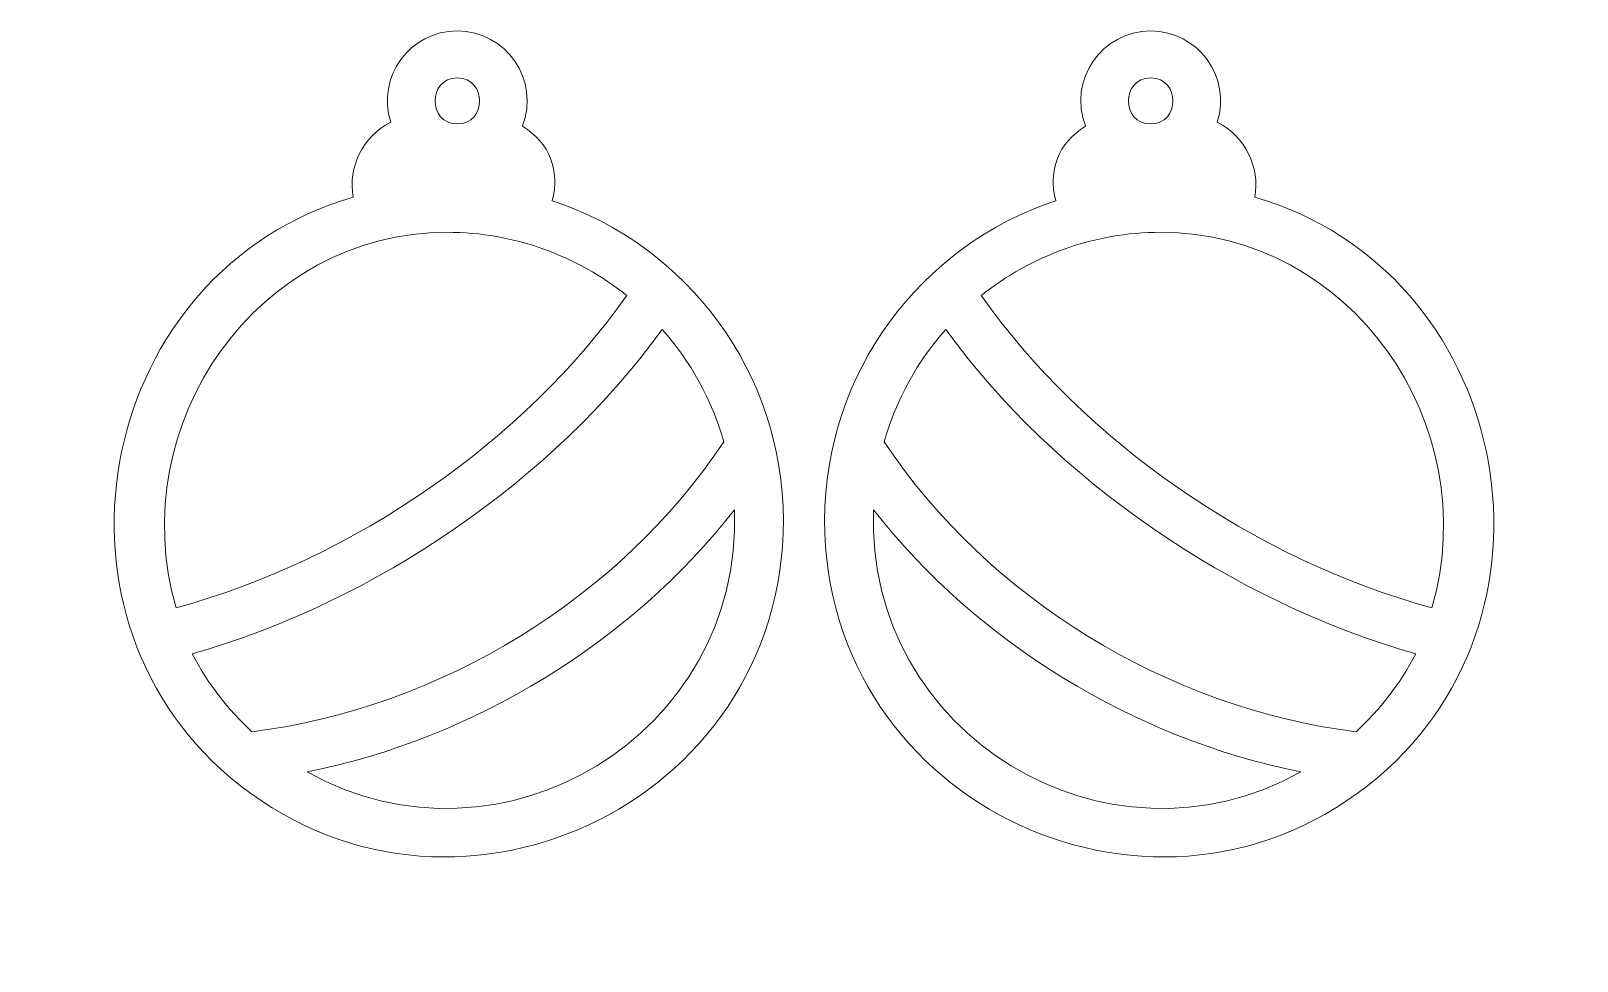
# Model space of a CAD drawing. Header units: inches. Extents: x 0.16 to 3.89, y -0.24 to 2.
import ezdxf

# ---------------------------------------------------------------- set-up
doc = ezdxf.new("R2010")
doc.units = ezdxf.units.IN
doc.header["$MEASUREMENT"] = 0
doc.layers.add('_U+0421_U+043B_U+043E_U+0439 1', color=7, linetype='Continuous')

msp = doc.modelspace()

# ---------------------------------------------------------------- linework, layer by layer
at = {"layer": '_U+0421_U+043B_U+043E_U+0439 1', "color": 12, "lineweight": 9, "true_color": 0xe30613}
for points, knots in [([(0.6418, 0.198), (1.1659, -0.2446), (1.9754, 0.1279), (1.9754, 0.8175), (1.9754, 1.1717), (1.745, 1.4796), (1.4183, 1.5876), (1.4369, 1.6594), (1.4127, 1.7264), (1.3463, 1.767), (1.3894, 1.878), (1.3072, 1.9966), (1.1893, 1.9966), (1.0754, 1.9966), (0.9939, 1.8856), (1.0288, 1.7767), (0.9607, 1.7422), (0.9257, 1.6692), (0.9384, 1.5963), (0.3253, 1.418), (0.1613, 0.6038), (0.6418, 0.198)], [0, 0, 0, 0, 1, 1, 1, 2, 2, 2, 3, 3, 3, 4, 4, 4, 5, 5, 5, 6, 6, 6, 7, 7, 7, 7]), ([(3.112, 1.5962), (3.1247, 1.6692), (3.0897, 1.7421), (3.0217, 1.7766), (3.0565, 1.8855), (2.9751, 1.9965), (2.8611, 1.9965), (2.7432, 1.9965), (2.661, 1.8779), (2.7041, 1.767), (2.6377, 1.7264), (2.6135, 1.6594), (2.6321, 1.5876), (2.3054, 1.4796), (2.075, 1.1717), (2.075, 0.8175), (2.075, 0.1278), (2.8845, -0.2446), (3.4086, 0.198), (3.8891, 0.6038), (3.7251, 1.418), (3.112, 1.5962)], [0, 0, 0, 0, 1, 1, 1, 2, 2, 2, 3, 3, 3, 4, 4, 4, 5, 5, 5, 6, 6, 6, 7, 7, 7, 7]), ([(1.1893, 1.7724), (1.1178, 1.7724), (1.1177, 1.8836), (1.1893, 1.8836), (1.2608, 1.8836), (1.2609, 1.7724), (1.1893, 1.7724)], [0, 0, 0, 0, 1, 1, 1, 2, 2, 2, 2]), ([(2.8611, 1.8836), (2.9328, 1.8836), (2.9326, 1.7724), (2.8611, 1.7724), (2.7895, 1.7724), (2.7897, 1.8836), (2.8611, 1.8836)], [0, 0, 0, 0, 1, 1, 1, 2, 2, 2, 2]), ([(0.5112, 0.6065), (0.3829, 1.0538), (0.7115, 1.5114), (1.1644, 1.5114), (1.3283, 1.5114), (1.479, 1.4542), (1.5978, 1.3588), (1.3517, 1.0101), (0.9392, 0.7224), (0.5112, 0.6065)], [0, 0, 0, 0, 1, 1, 1, 2, 2, 2, 3, 3, 3, 3]), ([(2.4526, 1.3589), (2.5715, 1.4542), (2.7221, 1.5114), (2.886, 1.5114), (3.3389, 1.5114), (3.6675, 1.0538), (3.5392, 0.6065), (3.1112, 0.7224), (2.6987, 1.0101), (2.4526, 1.3589)], [0, 0, 0, 0, 1, 1, 1, 2, 2, 2, 3, 3, 3, 3]), ([(0.5498, 0.496), (0.9919, 0.62), (1.4239, 0.9178), (1.6834, 1.2774), (1.7517, 1.2004), (1.8031, 1.1082), (1.8319, 1.0066), (1.5813, 0.6304), (1.1496, 0.3653), (0.6942, 0.3078), (0.6359, 0.3616), (0.587, 0.4252), (0.5498, 0.496)], [0, 0, 0, 0, 1, 1, 1, 2, 2, 2, 3, 3, 3, 4, 4, 4, 4]), ([(3.3562, 0.3078), (2.9008, 0.3653), (2.4691, 0.6304), (2.2185, 1.0066), (2.2473, 1.1082), (2.2987, 1.2004), (2.367, 1.2774), (2.6265, 0.9178), (3.0585, 0.62), (3.5006, 0.496), (3.4635, 0.4252), (3.4145, 0.3616), (3.3562, 0.3078)], [0, 0, 0, 0, 1, 1, 1, 2, 2, 2, 3, 3, 3, 4, 4, 4, 4]), ([(0.8277, 0.211), (1.2309, 0.2923), (1.6069, 0.5229), (1.8577, 0.8426), (1.877, 0.3016), (1.2962, -0.0501), (0.8277, 0.211)], [0, 0, 0, 0, 1, 1, 1, 2, 2, 2, 2]), ([(2.1927, 0.8426), (2.4435, 0.5229), (2.8195, 0.2923), (3.2227, 0.211), (2.7542, -0.0501), (2.1734, 0.3016), (2.1927, 0.8426)], [0, 0, 0, 0, 1, 1, 1, 2, 2, 2, 2])]:
    msp.add_open_spline(points, degree=3, knots=knots, dxfattribs=at)

doc.saveas('drawing.dxf')
